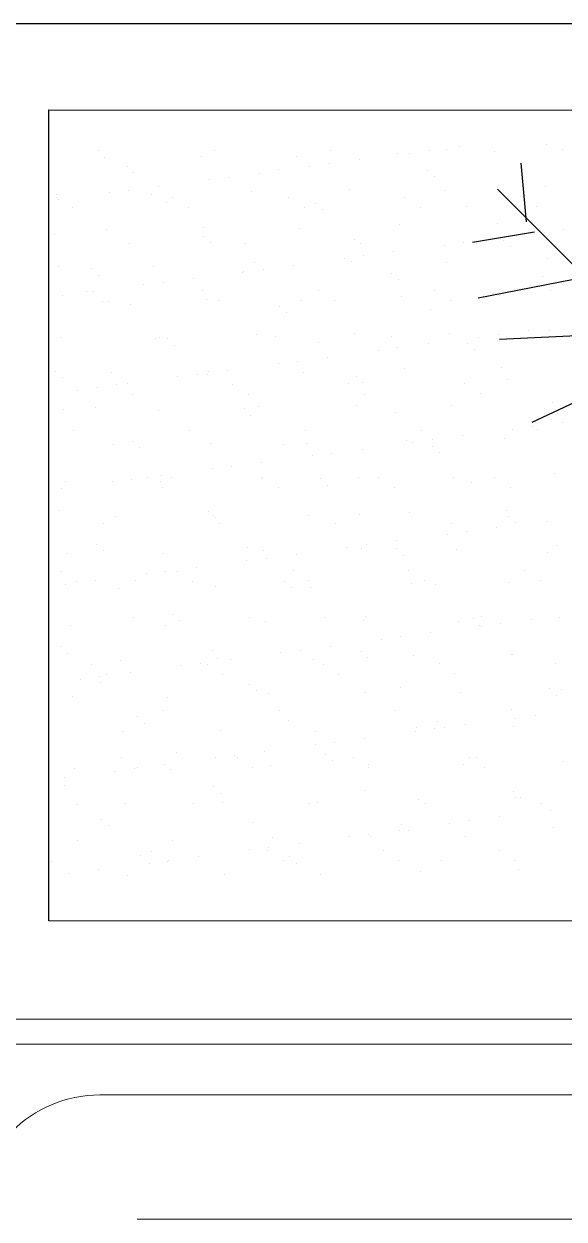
# Model space of a CAD drawing. Header units: inches. Extents: x -173 to 14008, y -3334 to 10368.
# Drawn here: x 12696.9 to 12740.4, y -21.9 to 74.3 of the extents above; entities that cross this region are included whole.
import ezdxf

# ---------------------------------------------------------------- set-up
doc = ezdxf.new("R2010")
doc.units = ezdxf.units.IN
doc.header["$MEASUREMENT"] = 0
doc.layers.add('ARREDAMENTO', color=8, linetype='Continuous', lineweight=18)
doc.layers.add('ARREDI_INTERNI', color=165, linetype='Continuous')
doc.layers.add('PROIEZIONI', color=135, linetype='Continuous')
doc.layers.add('VERDE', color=7, linetype='Continuous', true_color=0x007a1f)

msp = doc.modelspace()

# ---------------------------------------------------------------- linework, layer by layer
msp.add_line((13034.566, 74.292), (12689.397, 74.292))
at = {"linetype": 'ByBlock'}
for p, q in [((13032.566, -5.708), (12689.375, -5.871)), ((13032.567, -7.708), (12689.376, -7.871))]:
    msp.add_line(p, q, dxfattribs=at)
msp.add_lwpolyline([(12698.867, 67.368), (13022.088, 67.284), (13022.088, 1.986), (12698.867, 2.07)], close=True, dxfattribs=at)
at = {"layer": 'ARREDAMENTO', "linetype": 'Continuous'}
for p, q in [((12702.988, -11.937), (12957.818, -11.937)), ((12705.986, -21.93), (12954.82, -21.93))]:
    msp.add_line(p, q, dxfattribs=at)
msp.add_arc((12702.988, -21.93), 9.993, 90, 180, dxfattribs=at)
at = {"layer": 'ARREDI_INTERNI'}
msp.add_line((12698.867, 4.719), (12698.867, 64.719), dxfattribs=at)
at = {"layer": 'PROIEZIONI'}
msp.add_line((12698.867, 4.719), (12698.867, 64.719), dxfattribs=at)
at = {"layer": 'PROIEZIONI', "color": 95, "true_color": 0x499c4e}
for p, q in [((12738.942, 64.6), (12738.942, 64.6)), ((12702.918, 64.097), (12702.918, 64.097)), ((12703.327, 63.543), (12703.327, 63.543)), ((12711.179, 63.643), (12711.179, 63.643)), ((12712.261, 64.114), (12712.261, 64.114)), ((12718.854, 63.606), (12718.854, 63.606)), ((12721.603, 64.131), (12721.603, 64.131)), ((12726.956, 63.898), (12726.956, 63.898)), ((12727.977, 63.877), (12727.977, 63.877)), ((12729.539, 64.082), (12729.539, 64.082)), ((12730.946, 64.148), (12730.946, 64.148)), ((12731.978, 64.403), (12731.978, 64.403)), ((12734.809, 63.998), (12734.809, 63.998)), ((12740.288, 64.165), (12740.288, 64.165)), ((12705.185, 62.842), (12705.185, 62.842)), ((12717.366, 62.576), (12717.366, 62.576)), ((12719.902, 62.813), (12719.902, 62.813)), ((12721.464, 63.019), (12721.464, 63.019)), ((12723.903, 63.34), (12723.903, 63.34)), ((12705.738, 62.335), (12705.738, 62.335)), ((12711.827, 61.75), (12711.827, 61.75)), ((12713.388, 61.956), (12713.388, 61.956)), ((12715.827, 62.277), (12715.827, 62.277)), ((12729.371, 62.473), (12729.371, 62.473)), ((12729.923, 61.967), (12729.923, 61.967)), ((12703.752, 60.687), (12703.752, 60.687)), ((12705.313, 60.893), (12705.313, 60.893)), ((12707.752, 61.214), (12707.752, 61.214)), ((12715.236, 60.83), (12715.236, 60.83)), ((12723.089, 60.93), (12723.089, 60.93)), ((12730.763, 60.893), (12730.763, 60.893)), ((12738.866, 61.185), (12738.866, 61.185)), ((12699.459, 60.575), (12699.459, 60.575)), ((12699.522, 60.292), (12699.522, 60.292)), ((12699.677, 60.151), (12699.677, 60.151)), ((12707.133, 60.538), (12707.133, 60.538)), ((12708.348, 59.943), (12708.348, 59.943)), ((12708.864, 60.309), (12708.864, 60.309)), ((12718.207, 60.326), (12718.207, 60.326)), ((12720.352, 59.84), (12720.352, 59.84)), ((12727.549, 60.343), (12727.549, 60.343)), ((12736.892, 60.36), (12736.892, 60.36)), ((12700.787, 59.486), (12700.787, 59.486)), ((12710.129, 59.503), (12710.129, 59.503)), ((12719.472, 59.52), (12719.472, 59.52)), ((12720.905, 59.334), (12720.905, 59.334)), ((12728.814, 59.537), (12728.814, 59.537)), ((12732.533, 59.575), (12732.533, 59.575)), ((12738.157, 59.554), (12738.157, 59.554)), ((12703.516, 57.762), (12703.516, 57.762)), ((12711.368, 57.862), (12711.368, 57.862)), ((12719.043, 57.826), (12719.043, 57.826)), ((12727.145, 58.117), (12727.145, 58.117)), ((12734.998, 58.218), (12734.998, 58.218)), ((12740.38, 57.742), (12740.38, 57.742)), ((12699.329, 57.31), (12699.329, 57.31)), ((12711.334, 57.207), (12711.334, 57.207)), ((12723.515, 56.942), (12723.515, 56.942)), ((12734.744, 57), (12734.744, 57)), ((12735.519, 56.839), (12735.519, 56.839)), ((12738.819, 57.536), (12738.819, 57.536)), ((12705.341, 56.585), (12705.341, 56.585)), ((12711.887, 56.701), (12711.887, 56.701)), ((12714.684, 56.602), (12714.684, 56.602)), ((12724.026, 56.619), (12724.026, 56.619)), ((12726.669, 55.937), (12726.669, 55.937)), ((12730.743, 56.473), (12730.743, 56.473)), ((12732.305, 56.679), (12732.305, 56.679)), ((12733.369, 56.636), (12733.369, 56.636)), ((12736.072, 56.332), (12736.072, 56.332)), ((12715.425, 55.05), (12715.425, 55.05)), ((12718.593, 54.874), (12718.593, 54.874)), ((12722.668, 55.41), (12722.668, 55.41)), ((12723.278, 55.15), (12723.278, 55.15)), ((12724.23, 55.616), (12724.23, 55.616)), ((12730.952, 55.113), (12730.952, 55.113)), ((12739.055, 55.405), (12739.055, 55.405)), ((12699.648, 54.794), (12699.648, 54.794)), ((12702.315, 54.574), (12702.315, 54.574)), ((12702.868, 54.067), (12702.868, 54.067)), ((12707.322, 54.758), (12707.322, 54.758)), ((12714.497, 54.309), (12714.497, 54.309)), ((12714.593, 54.347), (12714.593, 54.347)), ((12716.154, 54.553), (12716.154, 54.553)), ((12726.501, 54.206), (12726.501, 54.206)), ((12738.682, 53.941), (12738.682, 53.941)), ((12706.518, 53.284), (12706.518, 53.284)), ((12708.079, 53.489), (12708.079, 53.489)), ((12710.518, 53.81), (12710.518, 53.81)), ((12727.054, 53.699), (12727.054, 53.699)), ((12700.004, 52.426), (12700.004, 52.426)), ((12701.945, 52.78), (12701.945, 52.78)), ((12702.443, 52.747), (12702.443, 52.747)), ((12703.21, 51.974), (12703.21, 51.974)), ((12703.705, 51.982), (12703.705, 51.982)), ((12711.287, 52.797), (12711.287, 52.797)), ((12711.557, 52.082), (12711.557, 52.082)), ((12712.552, 51.991), (12712.552, 51.991)), ((12719.232, 52.045), (12719.232, 52.045)), ((12720.63, 52.814), (12720.63, 52.814)), ((12721.895, 52.008), (12721.895, 52.008)), ((12727.334, 52.337), (12727.334, 52.337)), ((12729.972, 52.831), (12729.972, 52.831)), ((12731.237, 52.025), (12731.237, 52.025)), ((12735.187, 52.437), (12735.187, 52.437)), ((12739.314, 52.848), (12739.314, 52.848)), ((12705.478, 51.676), (12705.478, 51.676)), ((12717.483, 51.573), (12717.483, 51.573)), ((12718.036, 51.066), (12718.036, 51.066)), ((12729.664, 51.308), (12729.664, 51.308)), ((12715.614, 49.269), (12715.614, 49.269)), ((12717.107, 49.09), (12717.107, 49.09)), ((12723.467, 49.369), (12723.467, 49.369)), ((12726.449, 49.107), (12726.449, 49.107)), ((12731.141, 49.332), (12731.141, 49.332)), ((12735.071, 49.275), (12735.071, 49.275)), ((12735.791, 49.124), (12735.791, 49.124)), ((12737.51, 49.597), (12737.51, 49.597)), ((12739.244, 49.624), (12739.244, 49.624)), ((12699.837, 49.014), (12699.837, 49.014)), ((12707.511, 48.977), (12707.511, 48.977)), ((12707.764, 49.073), (12707.764, 49.073)), ((12708.464, 48.94), (12708.464, 48.94)), ((12709.017, 48.433), (12709.017, 48.433)), ((12720.646, 48.675), (12720.646, 48.675)), ((12726.996, 48.212), (12726.996, 48.212)), ((12729.435, 48.533), (12729.435, 48.533)), ((12732.65, 48.571), (12732.65, 48.571)), ((12733.509, 49.07), (12733.509, 49.07)), ((12718.92, 47.149), (12718.92, 47.149)), ((12721.359, 47.47), (12721.359, 47.47)), ((12725.434, 48.007), (12725.434, 48.007)), ((12733.203, 48.065), (12733.203, 48.065)), ((12699.446, 46.307), (12699.446, 46.307)), ((12703.894, 46.201), (12703.894, 46.201)), ((12711.746, 46.301), (12711.746, 46.301)), ((12713.284, 46.407), (12713.284, 46.407)), ((12717.359, 46.944), (12717.359, 46.944)), ((12719.421, 46.265), (12719.421, 46.265)), ((12727.523, 46.557), (12727.523, 46.557)), ((12735.376, 46.657), (12735.376, 46.657)), ((12699.999, 45.8), (12699.999, 45.8)), ((12704.368, 45.268), (12704.368, 45.268)), ((12705.209, 45.344), (12705.209, 45.344)), ((12709.283, 45.881), (12709.283, 45.881)), ((12710.845, 46.086), (12710.845, 46.086)), ((12711.627, 46.041), (12711.627, 46.041)), ((12713.71, 45.285), (12713.71, 45.285)), ((12723.053, 45.302), (12723.053, 45.302)), ((12723.632, 45.938), (12723.632, 45.938)), ((12724.184, 45.432), (12724.184, 45.432)), ((12732.395, 45.319), (12732.395, 45.319)), ((12735.813, 45.673), (12735.813, 45.673)), ((12701.208, 44.817), (12701.208, 44.817)), ((12702.77, 45.023), (12702.77, 45.023)), ((12705.633, 44.462), (12705.633, 44.462)), ((12714.975, 44.479), (12714.975, 44.479)), ((12724.318, 44.496), (12724.318, 44.496)), ((12733.66, 44.513), (12733.66, 44.513)), ((12702.609, 43.408), (12702.609, 43.408)), ((12714.613, 43.305), (12714.613, 43.305)), ((12715.803, 43.489), (12715.803, 43.489)), ((12723.656, 43.589), (12723.656, 43.589)), ((12731.33, 43.552), (12731.33, 43.552)), ((12739.433, 43.844), (12739.433, 43.844)), ((12700.026, 43.234), (12700.026, 43.234)), ((12707.7, 43.197), (12707.7, 43.197)), ((12715.166, 42.799), (12715.166, 42.799)), ((12726.794, 43.04), (12726.794, 43.04)), ((12738.799, 42.937), (12738.799, 42.937)), ((12739.352, 42.43), (12739.352, 42.43)), ((12700.845, 41.543), (12700.845, 41.543)), ((12710.187, 41.56), (12710.187, 41.56)), ((12719.529, 41.577), (12719.529, 41.577)), ((12728.872, 41.594), (12728.872, 41.594)), ((12736.275, 41.667), (12736.275, 41.667)), ((12737.837, 41.872), (12737.837, 41.872)), ((12738.214, 41.611), (12738.214, 41.611)), ((12740.276, 42.193), (12740.276, 42.193)), ((12704.083, 40.421), (12704.083, 40.421)), ((12705.595, 40.672), (12705.595, 40.672)), ((12711.935, 40.521), (12711.935, 40.521)), ((12719.61, 40.484), (12719.61, 40.484)), ((12727.712, 40.776), (12727.712, 40.776)), ((12728.2, 40.603), (12728.2, 40.603)), ((12729.762, 40.809), (12729.762, 40.809)), ((12732.201, 41.13), (12732.201, 41.13)), ((12735.565, 40.876), (12735.565, 40.876)), ((12706.148, 40.166), (12706.148, 40.166)), ((12717.776, 40.407), (12717.776, 40.407)), ((12720.125, 39.54), (12720.125, 39.54)), ((12721.686, 39.746), (12721.686, 39.746)), ((12724.125, 40.067), (12724.125, 40.067)), ((12729.78, 40.304), (12729.78, 40.304)), ((12730.333, 39.797), (12730.333, 39.797)), ((12713.611, 38.683), (12713.611, 38.683)), ((12716.05, 39.004), (12716.05, 39.004)), ((12705.536, 37.62), (12705.536, 37.62)), ((12706.791, 37.755), (12706.791, 37.755)), ((12707.975, 37.941), (12707.975, 37.941)), ((12708.758, 37.774), (12708.758, 37.774)), ((12712.049, 38.477), (12712.049, 38.477)), ((12715.992, 37.708), (12715.992, 37.708)), ((12716.133, 37.772), (12716.133, 37.772)), ((12720.762, 37.671), (12720.762, 37.671)), ((12723.845, 37.808), (12723.845, 37.808)), ((12725.475, 37.789), (12725.475, 37.789)), ((12731.519, 37.772), (12731.519, 37.772)), ((12734.818, 37.806), (12734.818, 37.806)), ((12739.622, 38.063), (12739.622, 38.063)), ((12699.899, 36.878), (12699.899, 36.878)), ((12700.215, 37.453), (12700.215, 37.453)), ((12703.974, 37.414), (12703.974, 37.414)), ((12707.889, 37.416), (12707.889, 37.416)), ((12708.056, 36.949), (12708.056, 36.949)), ((12717.398, 36.966), (12717.398, 36.966)), ((12721.315, 37.164), (12721.315, 37.164)), ((12726.74, 36.983), (12726.74, 36.983)), ((12732.943, 37.406), (12732.943, 37.406)), ((12736.083, 37), (12736.083, 37)), ((12699.739, 35.141), (12699.739, 35.141)), ((12704.272, 34.64), (12704.272, 34.64)), ((12711.744, 35.038), (12711.744, 35.038)), ((12712.124, 34.74), (12712.124, 34.74)), ((12719.799, 34.704), (12719.799, 34.704)), ((12723.925, 34.773), (12723.925, 34.773)), ((12727.901, 34.996), (12727.901, 34.996)), ((12735.754, 35.096), (12735.754, 35.096)), ((12735.929, 34.67), (12735.929, 34.67)), ((12703.268, 34.031), (12703.268, 34.031)), ((12712.297, 34.531), (12712.297, 34.531)), ((12712.61, 34.048), (12712.61, 34.048)), ((12721.952, 34.065), (12721.952, 34.065)), ((12731.295, 34.082), (12731.295, 34.082)), ((12734.967, 33.727), (12734.967, 33.727)), ((12736.482, 34.163), (12736.482, 34.163)), ((12739.041, 34.263), (12739.041, 34.263)), ((12730.966, 33.2), (12730.966, 33.2)), ((12732.528, 33.406), (12732.528, 33.406)), ((12702.725, 32.405), (12702.725, 32.405)), ((12703.278, 31.898), (12703.278, 31.898)), ((12714.907, 32.14), (12714.907, 32.14)), ((12716.181, 31.928), (12716.181, 31.928)), ((12722.891, 32.137), (12722.891, 32.137)), ((12724.034, 32.028), (12724.034, 32.028)), ((12724.452, 32.343), (12724.452, 32.343)), ((12726.891, 32.664), (12726.891, 32.664)), ((12726.911, 32.036), (12726.911, 32.036)), ((12731.708, 31.991), (12731.708, 31.991)), ((12739.092, 31.771), (12739.092, 31.771)), ((12739.811, 32.283), (12739.811, 32.283)), ((12700.404, 31.673), (12700.404, 31.673)), ((12708.078, 31.636), (12708.078, 31.636)), ((12714.815, 31.074), (12714.815, 31.074)), ((12716.377, 31.279), (12716.377, 31.279)), ((12718.816, 31.601), (12718.816, 31.601)), ((12727.464, 31.53), (12727.464, 31.53)), ((12699.871, 30.226), (12699.871, 30.226)), ((12706.74, 30.011), (12706.74, 30.011)), ((12708.302, 30.216), (12708.302, 30.216)), ((12709.213, 30.243), (12709.213, 30.243)), ((12710.741, 30.537), (12710.741, 30.537)), ((12718.556, 30.26), (12718.556, 30.26)), ((12727.898, 30.277), (12727.898, 30.277)), ((12737.241, 30.294), (12737.241, 30.294)), ((12700.226, 29.153), (12700.226, 29.153)), ((12701.136, 29.42), (12701.136, 29.42)), ((12702.665, 29.474), (12702.665, 29.474)), ((12705.888, 29.507), (12705.888, 29.507)), ((12710.479, 29.437), (12710.479, 29.437)), ((12712.313, 28.96), (12712.313, 28.96)), ((12717.893, 29.403), (12717.893, 29.403)), ((12718.446, 28.897), (12718.446, 28.897)), ((12719.821, 29.454), (12719.821, 29.454)), ((12719.988, 28.923), (12719.988, 28.923)), ((12728.09, 29.215), (12728.09, 29.215)), ((12729.163, 29.471), (12729.163, 29.471)), ((12730.074, 29.138), (12730.074, 29.138)), ((12735.943, 29.315), (12735.943, 29.315)), ((12738.506, 29.488), (12738.506, 29.488)), ((12704.46, 28.86), (12704.46, 28.86)), ((12705.69, 26.519), (12705.69, 26.519)), ((12708.874, 26.77), (12708.874, 26.77)), ((12709.427, 26.264), (12709.427, 26.264)), ((12715.033, 26.536), (12715.033, 26.536)), ((12716.37, 26.147), (12716.37, 26.147)), ((12721.055, 26.505), (12721.055, 26.505)), ((12724.223, 26.247), (12724.223, 26.247)), ((12724.375, 26.553), (12724.375, 26.553)), ((12731.897, 26.211), (12731.897, 26.211)), ((12733.06, 26.402), (12733.06, 26.402)), ((12733.718, 26.57), (12733.718, 26.57)), ((12735.294, 26.002), (12735.294, 26.002)), ((12737.733, 26.324), (12737.733, 26.324)), ((12740, 26.503), (12740, 26.503)), ((12700.593, 25.892), (12700.593, 25.892)), ((12708.267, 25.855), (12708.267, 25.855)), ((12729.657, 25.26), (12729.657, 25.26)), ((12733.613, 25.895), (12733.613, 25.895)), ((12733.732, 25.797), (12733.732, 25.797)), ((12699.856, 24.137), (12699.856, 24.137)), ((12721.582, 24.197), (12721.582, 24.197)), ((12725.657, 24.734), (12725.657, 24.734)), ((12727.218, 24.939), (12727.218, 24.939)), ((12700.409, 23.631), (12700.409, 23.631)), ((12712.037, 23.872), (12712.037, 23.872)), ((12712.502, 23.18), (12712.502, 23.18)), ((12713.507, 23.134), (12713.507, 23.134)), ((12717.581, 23.671), (12717.581, 23.671)), ((12719.143, 23.876), (12719.143, 23.876)), ((12720.177, 23.143), (12720.177, 23.143)), ((12724.041, 23.769), (12724.041, 23.769)), ((12724.594, 23.262), (12724.594, 23.262)), ((12728.279, 23.435), (12728.279, 23.435)), ((12736.132, 23.535), (12736.132, 23.535)), ((12736.223, 23.504), (12736.223, 23.504)), ((12702.294, 22.714), (12702.294, 22.714)), ((12704.649, 23.079), (12704.649, 23.079)), ((12709.506, 22.607), (12709.506, 22.607)), ((12711.068, 22.813), (12711.068, 22.813)), ((12711.636, 22.731), (12711.636, 22.731)), ((12720.979, 22.748), (12720.979, 22.748)), ((12730.321, 22.765), (12730.321, 22.765)), ((12739.664, 22.782), (12739.664, 22.782)), ((12701.431, 21.544), (12701.431, 21.544)), ((12702.992, 21.75), (12702.992, 21.75)), ((12703.019, 21.239), (12703.019, 21.239)), ((12703.559, 21.908), (12703.559, 21.908)), ((12705.431, 22.071), (12705.431, 22.071)), ((12712.901, 21.925), (12712.901, 21.925)), ((12722.244, 21.942), (12722.244, 21.942)), ((12731.586, 21.959), (12731.586, 21.959)), ((12715.023, 21.136), (12715.023, 21.136)), ((12715.576, 20.629), (12715.576, 20.629)), ((12716.559, 20.367), (12716.559, 20.367)), ((12724.412, 20.467), (12724.412, 20.467)), ((12727.204, 20.871), (12727.204, 20.871)), ((12732.086, 20.43), (12732.086, 20.43)), ((12739.209, 20.768), (12739.209, 20.768)), ((12739.762, 20.261), (12739.762, 20.261)), ((12740.189, 20.722), (12740.189, 20.722)), ((12700.782, 20.112), (12700.782, 20.112)), ((12708.456, 20.075), (12708.456, 20.075)), ((12706.005, 18.503), (12706.005, 18.503)), ((12708.113, 19.006), (12708.113, 19.006)), ((12717.456, 19.023), (12717.456, 19.023)), ((12726.798, 19.04), (12726.798, 19.04)), ((12736.141, 19.057), (12736.141, 19.057)), ((12736.498, 18.394), (12736.498, 18.394)), ((12738.06, 18.599), (12738.06, 18.599)), ((12706.558, 17.996), (12706.558, 17.996)), ((12712.691, 17.399), (12712.691, 17.399)), ((12718.186, 18.238), (12718.186, 18.238)), ((12720.365, 17.362), (12720.365, 17.362)), ((12728.423, 17.33), (12728.423, 17.33)), ((12728.468, 17.654), (12728.468, 17.654)), ((12729.984, 17.536), (12729.984, 17.536)), ((12730.19, 18.135), (12730.19, 18.135)), ((12730.743, 17.628), (12730.743, 17.628)), ((12732.423, 17.857), (12732.423, 17.857)), ((12736.321, 17.754), (12736.321, 17.754)), ((12704.838, 17.299), (12704.838, 17.299)), ((12721.909, 16.473), (12721.909, 16.473)), ((12724.348, 16.794), (12724.348, 16.794)), ((12709.168, 15.605), (12709.168, 15.605)), ((12713.834, 15.41), (12713.834, 15.41)), ((12716.273, 15.731), (12716.273, 15.731)), ((12720.347, 16.267), (12720.347, 16.267)), ((12721.172, 15.502), (12721.172, 15.502)), ((12704.717, 15.201), (12704.717, 15.201)), ((12708.197, 14.668), (12708.197, 14.668)), ((12712.272, 15.204), (12712.272, 15.204)), ((12714.059, 15.218), (12714.059, 15.218)), ((12716.748, 14.586), (12716.748, 14.586)), ((12721.725, 14.995), (12721.725, 14.995)), ((12723.402, 15.235), (12723.402, 15.235)), ((12724.601, 14.686), (12724.601, 14.686)), ((12732.275, 14.65), (12732.275, 14.65)), ((12732.744, 15.252), (12732.744, 15.252)), ((12733.353, 15.236), (12733.353, 15.236)), ((12734.009, 14.446), (12734.009, 14.446)), ((12740.378, 14.942), (12740.378, 14.942)), ((12700.122, 13.605), (12700.122, 13.605)), ((12700.971, 14.331), (12700.971, 14.331)), ((12704.197, 14.141), (12704.197, 14.141)), ((12705.758, 14.347), (12705.758, 14.347)), ((12705.982, 14.395), (12705.982, 14.395)), ((12708.645, 14.294), (12708.645, 14.294)), ((12715.324, 14.412), (12715.324, 14.412)), ((12724.667, 14.429), (12724.667, 14.429)), ((12700.149, 12.972), (12700.149, 12.972)), ((12712.154, 12.869), (12712.154, 12.869)), ((12724.335, 12.603), (12724.335, 12.603)), ((12712.707, 12.362), (12712.707, 12.362)), ((12712.88, 11.619), (12712.88, 11.619)), ((12720.554, 11.582), (12720.554, 11.582)), ((12728.657, 11.874), (12728.657, 11.874)), ((12736.339, 12.5), (12736.339, 12.5)), ((12736.51, 11.974), (12736.51, 11.974)), ((12736.892, 11.994), (12736.892, 11.994)), ((12701.194, 11.477), (12701.194, 11.477)), ((12705.027, 11.518), (12705.027, 11.518)), ((12710.536, 11.494), (12710.536, 11.494)), ((12719.879, 11.511), (12719.879, 11.511)), ((12729.221, 11.528), (12729.221, 11.528)), ((12738.563, 11.545), (12738.563, 11.545)), ((12739.264, 10.99), (12739.264, 10.99)), ((12703.135, 10.236), (12703.135, 10.236)), ((12703.688, 9.729), (12703.688, 9.729)), ((12715.317, 9.97), (12715.317, 9.97)), ((12727.321, 9.867), (12727.321, 9.867)), ((12731.189, 9.927), (12731.189, 9.927)), ((12732.75, 10.133), (12732.75, 10.133)), ((12735.189, 10.454), (12735.189, 10.454)), ((12716.937, 8.806), (12716.937, 8.806)), ((12723.113, 8.864), (12723.113, 8.864)), ((12724.675, 9.07), (12724.675, 9.07)), ((12724.79, 8.906), (12724.79, 8.906)), ((12727.114, 9.391), (12727.114, 9.391)), ((12727.874, 9.36), (12727.874, 9.36)), ((12732.464, 8.869), (12732.464, 8.869)), ((12739.502, 9.602), (12739.502, 9.602)), ((12701.16, 8.551), (12701.16, 8.551)), ((12708.834, 8.514), (12708.834, 8.514)), ((12715.038, 7.801), (12715.038, 7.801)), ((12716.482, 7.706), (12716.482, 7.706)), ((12716.6, 8.006), (12716.6, 8.006)), ((12719.039, 8.328), (12719.039, 8.328)), ((12725.825, 7.723), (12725.825, 7.723)), ((12735.167, 7.74), (12735.167, 7.74)), ((12699.062, 6.866), (12699.062, 6.866)), ((12706.298, 7.337), (12706.298, 7.337)), ((12706.963, 6.738), (12706.963, 6.738)), ((12707.14, 7.689), (12707.14, 7.689)), ((12708.405, 6.883), (12708.405, 6.883)), ((12708.524, 6.943), (12708.524, 6.943)), ((12710.963, 7.264), (12710.963, 7.264)), ((12717.747, 6.9), (12717.747, 6.9)), ((12718.302, 7.234), (12718.302, 7.234)), ((12727.09, 6.917), (12727.09, 6.917)), ((12730.484, 6.969), (12730.484, 6.969)), ((12736.432, 6.934), (12736.432, 6.934)), ((12700.449, 5.88), (12700.449, 5.88)), ((12702.888, 6.201), (12702.888, 6.201)), ((12713.069, 5.838), (12713.069, 5.838)), ((12718.855, 6.727), (12718.855, 6.727)), ((12720.743, 5.801), (12720.743, 5.801)), ((12728.846, 6.093), (12728.846, 6.093)), ((12736.699, 6.193), (12736.699, 6.193)), ((12698.887, 5.675), (12698.887, 5.675)), ((12705.216, 5.738), (12705.216, 5.738))]:
    msp.add_line(p, q, dxfattribs=at)
at = {"layer": 'VERDE'}
for p, q in [((12737.372, 58.353), (12736.938, 63.09)), ((12737.372, 58.353), (12736.938, 63.09)), ((12747.623, 48.374), (12735.023, 60.974)), ((12747.623, 48.374), (12735.023, 60.974)), ((12738.024, 57.517), (12733.025, 56.681)), ((12738.024, 57.517), (12733.025, 56.681)), ((12742.154, 53.894), (12733.46, 52.222)), ((12742.154, 53.894), (12733.46, 52.222)), ((12746.501, 49.436), (12735.199, 48.878)), ((12746.501, 49.436), (12735.199, 48.878)), ((12749.544, 47.764), (12737.807, 42.191)), ((12749.544, 47.764), (12737.807, 42.191))]:
    msp.add_line(p, q, dxfattribs=at)

doc.saveas('drawing.dxf')
